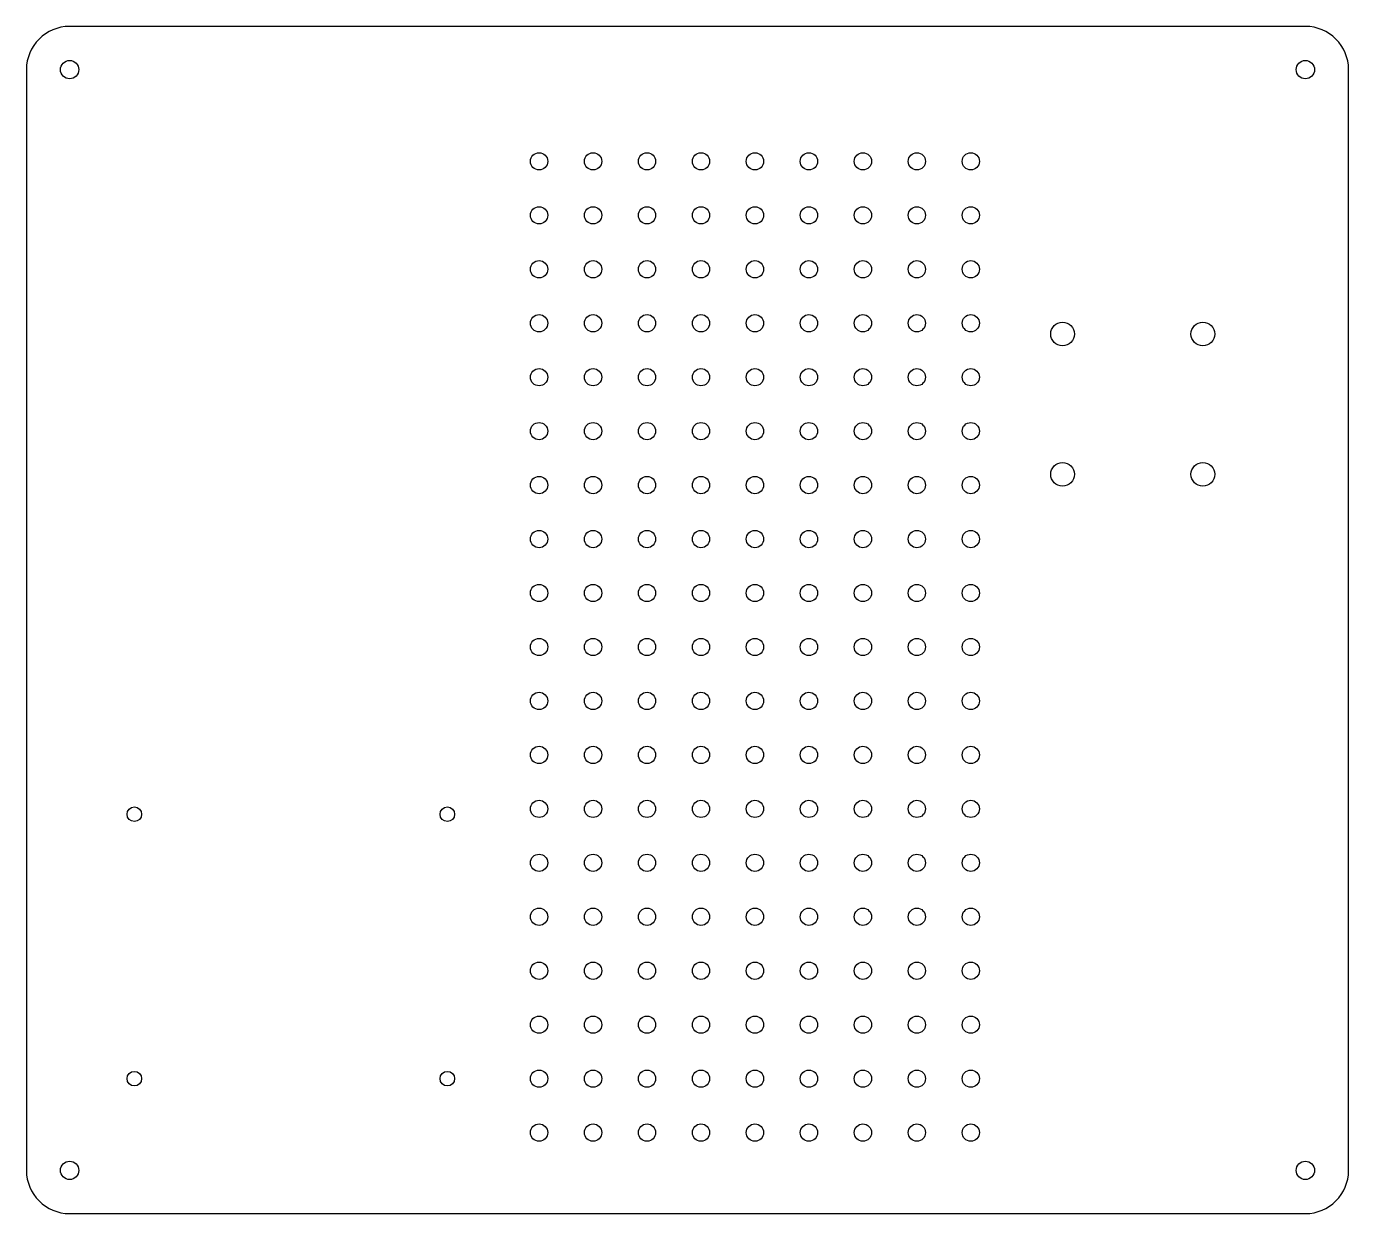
# Model space of a CAD drawing. Header units: millimetres. Extents: x -55 to 190, y -110 to 110.
import ezdxf

# ---------------------------------------------------------------- set-up
doc = ezdxf.new("R2010")
doc.units = ezdxf.units.MM

msp = doc.modelspace()

# ---------------------------------------------------------------- linework, layer by layer
for p, q in [((182, 110), (-47, 110)), ((-55, 102), (-55, -102)), ((190, -102), (190, 102)), ((-47, -110), (182, -110))]:
    msp.add_line(p, q)
for centre, radius in [((-47, 102), 1.7), ((182, 102), 1.7), ((40, 85), 1.6), ((50, 85), 1.6), ((60, 85), 1.6), ((70, 85), 1.6), ((80, 85), 1.6), ((90, 85), 1.6), ((100, 85), 1.6), ((110, 85), 1.6), ((120, 85), 1.6), ((40, 75), 1.6), ((50, 75), 1.6), ((60, 75), 1.6), ((70, 75), 1.6), ((80, 75), 1.6), ((90, 75), 1.6), ((100, 75), 1.6), ((110, 75), 1.6), ((120, 75), 1.6), ((40, 65), 1.6), ((50, 65), 1.6), ((60, 65), 1.6), ((70, 65), 1.6), ((80, 65), 1.6), ((90, 65), 1.6), ((100, 65), 1.6), ((110, 65), 1.6), ((120, 65), 1.6), ((40, 55), 1.6), ((50, 55), 1.6), ((60, 55), 1.6), ((70, 55), 1.6), ((80, 55), 1.6), ((90, 55), 1.6), ((100, 55), 1.6), ((110, 55), 1.6), ((120, 55), 1.6), ((137, 53), 2.2), ((163, 53), 2.2), ((40, 45), 1.6), ((50, 45), 1.6), ((60, 45), 1.6), ((70, 45), 1.6), ((80, 45), 1.6), ((90, 45), 1.6), ((100, 45), 1.6), ((110, 45), 1.6), ((120, 45), 1.6), ((40, 35), 1.6), ((50, 35), 1.6), ((60, 35), 1.6), ((70, 35), 1.6), ((80, 35), 1.6), ((90, 35), 1.6), ((100, 35), 1.6), ((110, 35), 1.6), ((120, 35), 1.6), ((137, 27), 2.2), ((163, 27), 2.2), ((40, 25), 1.6), ((50, 25), 1.6), ((60, 25), 1.6), ((70, 25), 1.6), ((80, 25), 1.6), ((90, 25), 1.6), ((100, 25), 1.6), ((110, 25), 1.6), ((120, 25), 1.6), ((40, 15), 1.6), ((50, 15), 1.6), ((60, 15), 1.6), ((70, 15), 1.6), ((80, 15), 1.6), ((90, 15), 1.6), ((100, 15), 1.6), ((110, 15), 1.6), ((120, 15), 1.6), ((40, 5), 1.6), ((50, 5), 1.6), ((60, 5), 1.6), ((70, 5), 1.6), ((80, 5), 1.6), ((90, 5), 1.6), ((100, 5), 1.6), ((110, 5), 1.6), ((120, 5), 1.6), ((40, -5), 1.6), ((50, -5), 1.6), ((60, -5), 1.6), ((70, -5), 1.6), ((80, -5), 1.6), ((90, -5), 1.6), ((100, -5), 1.6), ((110, -5), 1.6), ((120, -5), 1.6), ((40, -15), 1.6), ((50, -15), 1.6), ((60, -15), 1.6), ((70, -15), 1.6), ((80, -15), 1.6), ((90, -15), 1.6), ((100, -15), 1.6), ((110, -15), 1.6), ((120, -15), 1.6), ((40, -25), 1.6), ((50, -25), 1.6), ((60, -25), 1.6), ((70, -25), 1.6), ((80, -25), 1.6), ((90, -25), 1.6), ((100, -25), 1.6), ((110, -25), 1.6), ((120, -25), 1.6), ((40, -35), 1.6), ((50, -35), 1.6), ((60, -35), 1.6), ((70, -35), 1.6), ((80, -35), 1.6), ((90, -35), 1.6), ((100, -35), 1.6), ((110, -35), 1.6), ((120, -35), 1.6), ((-35, -36), 1.35), ((23, -36), 1.35), ((40, -45), 1.6), ((50, -45), 1.6), ((60, -45), 1.6), ((70, -45), 1.6), ((80, -45), 1.6), ((90, -45), 1.6), ((100, -45), 1.6), ((110, -45), 1.6), ((120, -45), 1.6), ((40, -55), 1.6), ((50, -55), 1.6), ((60, -55), 1.6), ((70, -55), 1.6), ((80, -55), 1.6), ((90, -55), 1.6), ((100, -55), 1.6), ((110, -55), 1.6), ((120, -55), 1.6), ((40, -65), 1.6), ((50, -65), 1.6), ((60, -65), 1.6), ((70, -65), 1.6), ((80, -65), 1.6), ((90, -65), 1.6), ((100, -65), 1.6), ((110, -65), 1.6), ((120, -65), 1.6), ((40, -75), 1.6), ((50, -75), 1.6), ((60, -75), 1.6), ((70, -75), 1.6), ((80, -75), 1.6), ((90, -75), 1.6), ((100, -75), 1.6), ((110, -75), 1.6), ((120, -75), 1.6), ((-35, -85), 1.35), ((23, -85), 1.35), ((40, -85), 1.6), ((50, -85), 1.6), ((60, -85), 1.6), ((70, -85), 1.6), ((80, -85), 1.6), ((90, -85), 1.6), ((100, -85), 1.6), ((110, -85), 1.6), ((120, -85), 1.6), ((40, -95), 1.6), ((50, -95), 1.6), ((60, -95), 1.6), ((70, -95), 1.6), ((80, -95), 1.6), ((90, -95), 1.6), ((100, -95), 1.6), ((110, -95), 1.6), ((120, -95), 1.6), ((-47, -102), 1.7), ((182, -102), 1.7)]:
    msp.add_circle(centre, radius)
for centre, start, end in [((-47, 102), 90, 180), ((182, 102), 0, 90), ((-47, -102), 180, 270), ((182, -102), 270, 360)]:
    msp.add_arc(centre, 8, start, end)

doc.saveas('drawing.dxf')
